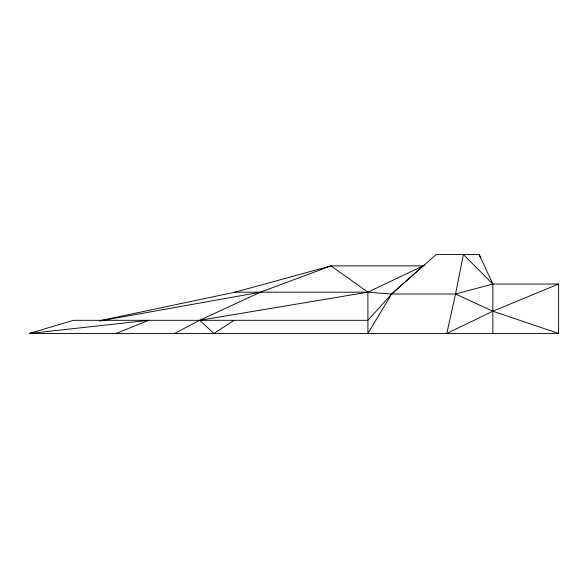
<?xml version="1.0" encoding="UTF-8"?>
<svg xmlns="http://www.w3.org/2000/svg" width="588" height="588" viewBox="0 0 588 588"><rect width="100%" height="100%" fill="white"/><g stroke="black" fill="none" stroke-linecap="round" stroke-linejoin="round"><path stroke-width="0.88" d="M424.712 265.173L423.059 265.879L391.637 294L367.897 320.306L73.404 320.306L29.4 333.455L558.6 333.455L558.6 284.026L492.84 311.199L446.806 333.455L455.553 294L463.373 254.545L492.84 284.026L492.84 333.455M558.6 284.026L492.84 284.026L479.242 254.545L436.171 254.545L391.637 294L367.897 333.455L367.897 292.185L330.993 265.879L234.957 292.185L99.321 320.791M234.957 292.185L367.897 292.185L391.637 294L393.894 292.464M233.951 320.306L213.936 333.455L199.626 320.306L174.482 333.455M260.411 292.185L199.626 320.306L367.897 292.185L423.059 265.879L330.993 265.879L260.411 292.185L100.283 320.879M116.034 333.455L148.779 320.306L29.4 333.455L32.987 332.808M391.637 294L455.553 294L492.84 284.026M558.6 333.455L492.84 311.199L455.553 294M479.242 254.545L480.425 257.978"/></g></svg>
